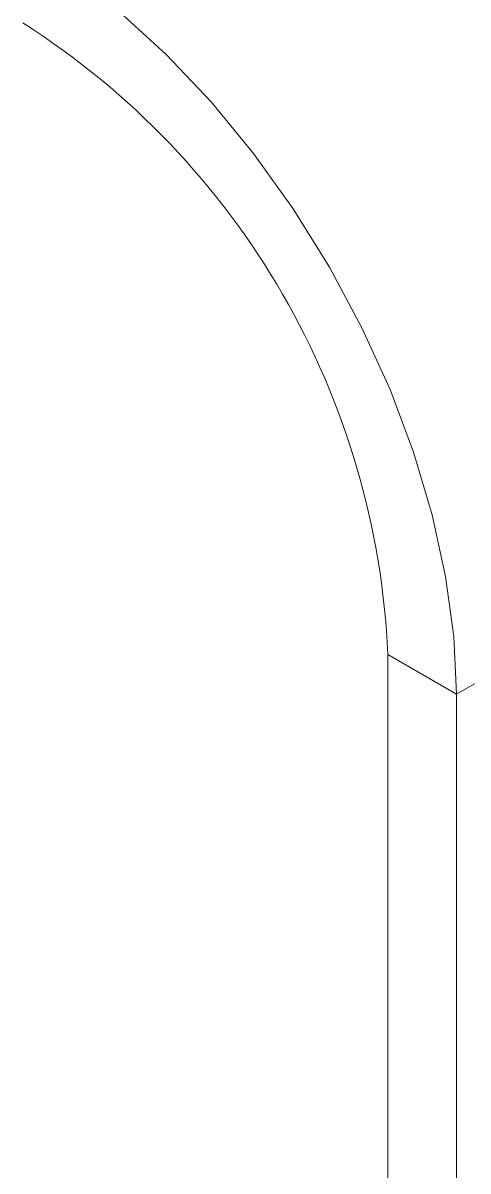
# Model space of a CAD drawing. Extents: x 12.1 to 108.7, y 1 to 80.4.
# Drawn here: x 77.796 to 78.659, y 66.711 to 68.937 of the extents above; entities that cross this region are included whole.
import ezdxf

# ---------------------------------------------------------------- set-up
doc = ezdxf.new("R2010")
doc.units = 0
doc.header["$MEASUREMENT"] = 0
doc.linetypes.add('SLD-Solid', pattern=[0])
doc.layers.add('OBJECT', color=7, linetype='CONTINUOUS')

msp = doc.modelspace()

# ---------------------------------------------------------------- linework, layer by layer
at = {"layer": 'OBJECT', "linetype": 'SLD-Solid', "lineweight": 15}
for p, q in [((78.6366, 67.6358), (79.5205, 68.1462)), ((78.6366, 67.6358), (78.5037, 67.7126)), ((78.5047, 60.8929), (78.5037, 67.7126)), ((78.6376, 60.8161), (78.6366, 67.6358))]:
    msp.add_line(p, q, dxfattribs=at)
at = {"layer": 'OBJECT', "linetype": 'SLD-Solid', "lineweight": 15, "flags": 128}
msp.add_lwpolyline([(78.6366, 67.6358), (78.6313, 67.7475), (78.6155, 67.8638), (78.5894, 67.9834), (78.5534, 68.1047), (78.5078, 68.2262), (78.4533, 68.3464), (78.3905, 68.4637), (78.3202, 68.5767), (78.2434, 68.684), (78.1609, 68.7843), (78.0739, 68.8761), (77.9834, 68.9585), (77.8905, 69.0303), (77.7964, 69.0907)], dxfattribs=at)
at = {"layer": 'OBJECT', "linetype": 'SLD-Solid', "lineweight": 15}
msp.add_arc((76.9725, 67.6449), 1.5326, 2.5302, 57.4811, dxfattribs=at)

doc.saveas('drawing.dxf')
